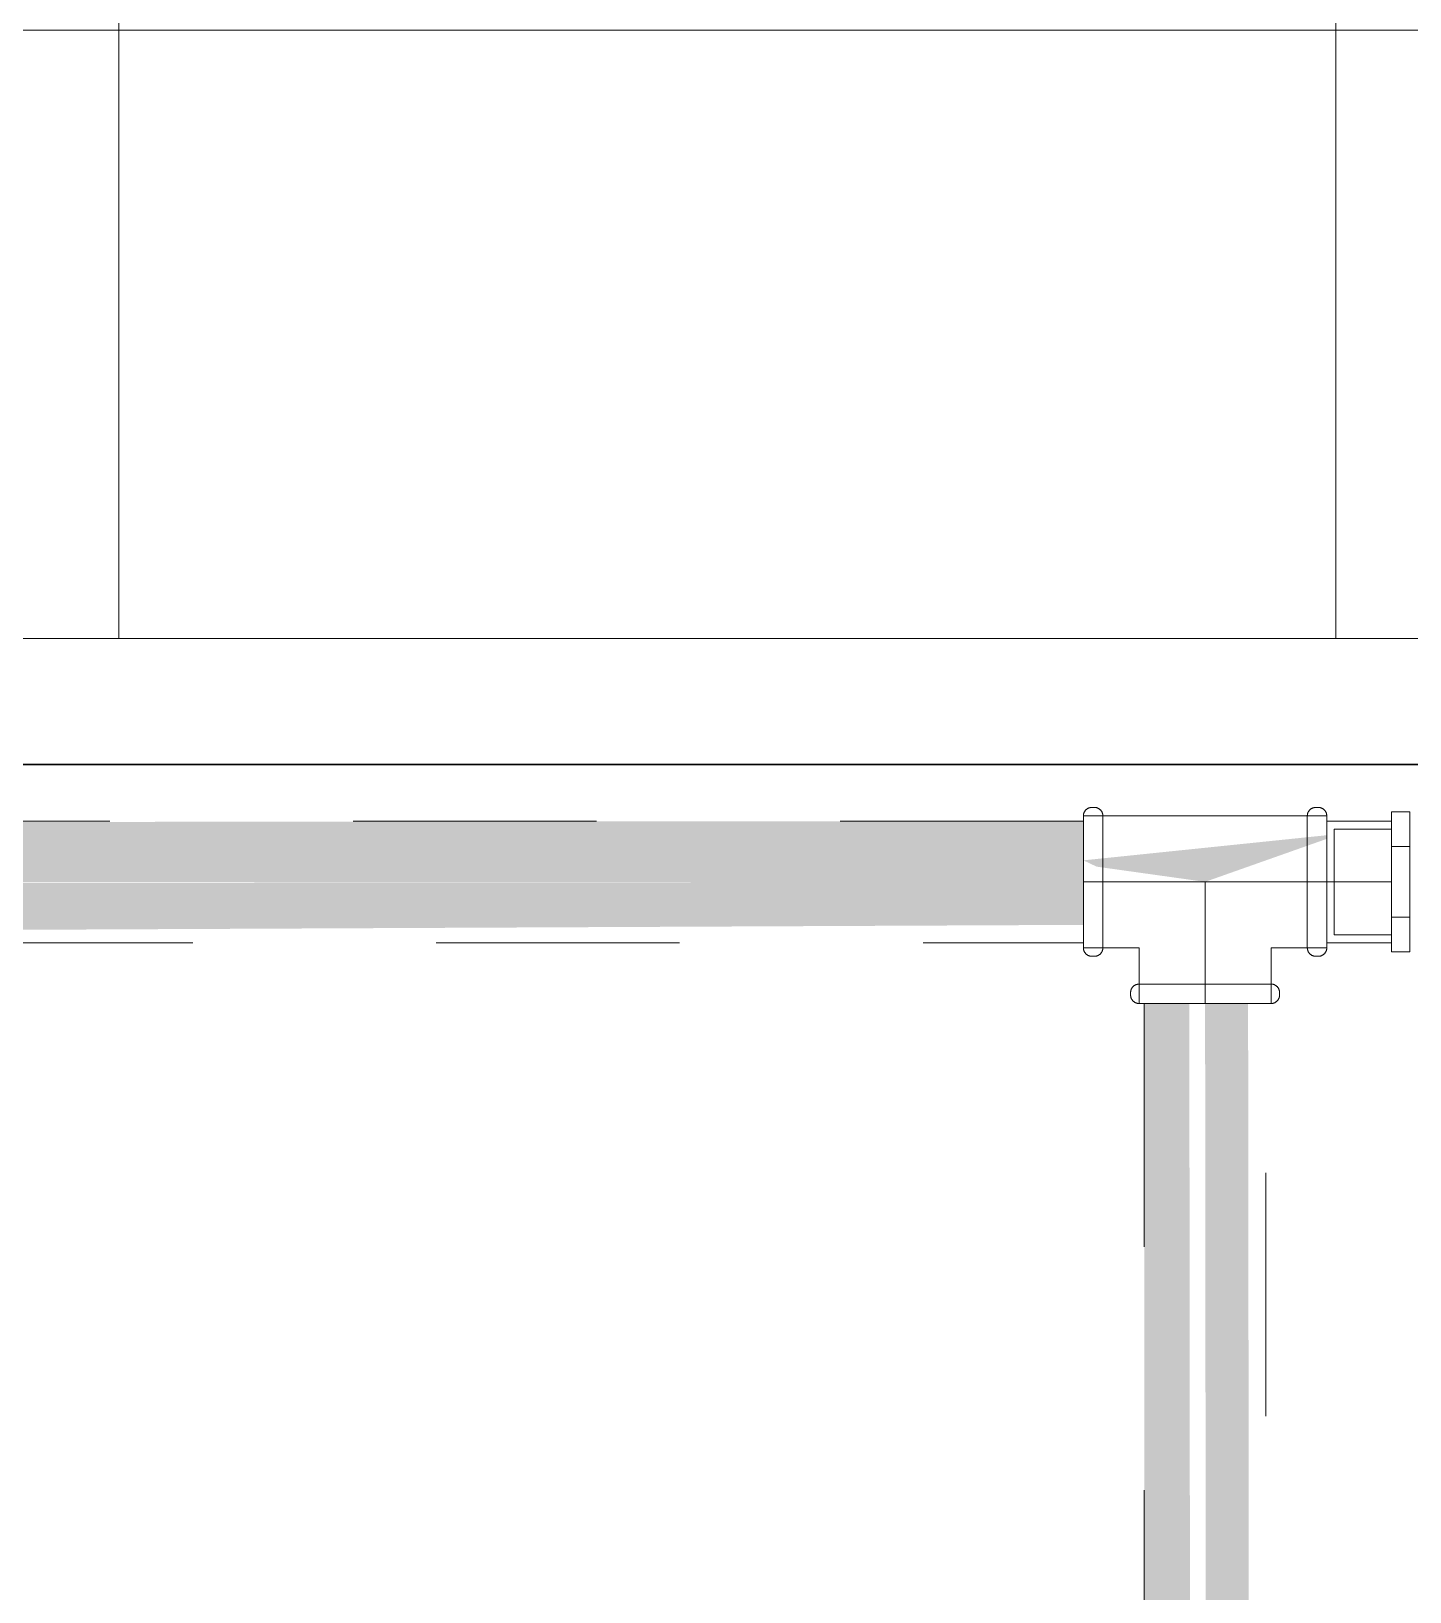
# Model space of a CAD drawing. Header units: metres. Extents: x 149 to 429, y -3 to 162.
# Drawn here: x 332.762 to 333.329, y 103.572 to 104.214 of the extents above; entities that cross this region are included whole.
import ezdxf

# ---------------------------------------------------------------- set-up
doc = ezdxf.new("R2010")
doc.units = ezdxf.units.M
doc.linetypes.add('Aligning Line', pattern=[0.012, 0.006, -0.006])
doc.layers.add('1053_ARQ_BASE_MATADOURO_2_dwg', color=7, linetype='Continuous', lineweight=5, true_color=0x767676)
for name, color, linetype, lineweight in [('A-PISO', 7, 'Continuous', 5), ('P-PIPE', 7, 'Continuous', 5), ('P-PIPE-CNTR', 7, 'Continuous', 5)]:
    doc.layers.add(name, color=color, linetype=linetype, lineweight=lineweight)

# ---------------------------------------------------------------- blocks, each defined once
blk = doc.blocks.new('1053_ARQ_BASE_MATADOURO_2_dwg-3637054-TÉRREO 1_20 - Dependente 2')
at = {"layer": 'A-PISO', "color": 253, "lineweight": 30, "true_color": 0xaaaaaa, "flags": 128}
blk.add_lwpolyline([(126.14312, 84.32642), (127.14312, 84.32642), (127.14312, 70.72642), (126.14312, 70.72642)], close=True, dxfattribs=at)
at = {"layer": 'A-PISO', "color": 253, "true_color": 0xaaaaaa, "flags": 128}
blk.add_lwpolyline([(126.39312, 70.77815), (126.39312, 71.02815), (126.14312, 71.02815), (126.14312, 70.77815), (126.39312, 70.77815), (126.89312, 70.77815), (127.14312, 70.77815), (127.14312, 71.02815), (126.89312, 71.02815), (126.39312, 71.02815), (126.39312, 74.02815), (126.14312, 74.02815), (126.14312, 74.27815), (126.39312, 74.27815), (126.39312, 74.02815), (126.89312, 74.02815), (126.89312, 71.02815), (126.89312, 70.77815)], dxfattribs=at)

msp = doc.modelspace()

# ---------------------------------------------------------------- hatches: boundary and pattern name
at = {"layer": 'P-PIPE', "true_color": 0xc0c0c0}
for points in [[(333.19445, 103.86418), (333.19445, 103.88918), (324.72855, 103.88186), (324.72855, 103.86418), (332.89541, 103.86418)], [(331.61809, 103.83918), (333.19445, 103.84651), (333.19445, 103.86418), (324.72855, 103.85771), (324.72855, 103.83918), (329.06345, 103.83918)], [(333.21945, 97.44458), (333.24445, 97.44458), (333.23797, 103.81418), (333.21945, 103.81418), (333.21945, 100.23788)], [(333.26945, 97.44458), (333.26212, 103.81418), (333.24445, 103.81418), (333.25092, 97.44458), (333.26859, 97.44458)]]:
    msp.add_hatch(color=9, dxfattribs=at).paths.add_polyline_path(points)
at = {"layer": 'P-PIPE', "true_color": 0x7f7f7f}
msp.add_hatch(color=8, dxfattribs=at).paths.add_polyline_path([(333.24445, 103.86418), (333.29445, 103.88186), (333.29445, 103.88335), (333.19445, 103.87302), (333.19989, 103.87043), (333.24256, 103.86445)])

# ---------------------------------------------------------------- linework, layer by layer
at = {"layer": 'P-PIPE'}
for p, q in [((333.19895, 103.89478), (333.19795, 103.89478)), ((333.29095, 103.89478), (333.28995, 103.89478)), ((333.32104, 103.893), (333.32104, 103.87867)), ((333.32104, 103.87867), (333.32104, 103.893)), ((333.32854, 103.893), (333.32104, 103.893)), ((333.32854, 103.893), (333.32854, 103.87867)), ((333.32854, 103.87867), (333.32854, 103.893)), ((333.29445, 103.89128), (333.19445, 103.89128)), ((333.19445, 103.89128), (333.19445, 103.83708)), ((333.19445, 103.89128), (333.19445, 103.89036)), ((333.19445, 103.89128), (333.19445, 103.88611)), ((333.20245, 103.89128), (333.20245, 103.88611)), ((333.20245, 103.89128), (333.20245, 103.88611)), ((333.28645, 103.88611), (333.28645, 103.89128)), ((333.28645, 103.88611), (333.28645, 103.89128)), ((333.29445, 103.88335), (333.29445, 103.89128)), ((333.29445, 103.83708), (333.29445, 103.89128)), ((333.29445, 103.88611), (333.29445, 103.89128)), ((333.29445, 103.88611), (333.29445, 103.89128)), ((333.32104, 103.88918), (333.29445, 103.88918)), ((333.29445, 103.88918), (333.29445, 103.88186)), ((333.32104, 103.88588), (333.29754, 103.88588)), ((333.29754, 103.88588), (333.29754, 103.84248)), ((333.29754, 103.88588), (333.29754, 103.84248)), ((333.32104, 103.83918), (333.32104, 103.88918)), ((333.32104, 103.84248), (333.32104, 103.88588)), ((333.32104, 103.84248), (333.32104, 103.88588)), ((333.29754, 103.88318), (333.29754, 103.84518)), ((333.29754, 103.88318), (333.29754, 103.84518)), ((333.32104, 103.88318), (333.32104, 103.84518)), ((333.32104, 103.88318), (333.32104, 103.84518)), ((333.32104, 103.87867), (333.32104, 103.8497)), ((333.32104, 103.8497), (333.32104, 103.87867)), ((333.32104, 103.87867), (333.32854, 103.87867)), ((333.32104, 103.87867), (333.32854, 103.87867)), ((333.32854, 103.87867), (333.32854, 103.8497)), ((333.19445, 103.87123), (333.19445, 103.85581)), ((333.20245, 103.87123), (333.20245, 103.83708)), ((333.20245, 103.87123), (333.20245, 103.83708)), ((333.28645, 103.83708), (333.28645, 103.87174)), ((333.28645, 103.83708), (333.28645, 103.87174)), ((333.29445, 103.83708), (333.29445, 103.87123)), ((333.29445, 103.83708), (333.29445, 103.87123)), ((333.29445, 103.83708), (333.29445, 103.8712)), ((333.29445, 103.87065), (333.29445, 103.83918)), ((333.32104, 103.8497), (333.32104, 103.83536)), ((333.32104, 103.83536), (333.32104, 103.8497)), ((333.32104, 103.8497), (333.32854, 103.8497)), ((333.32104, 103.8497), (333.32854, 103.8497)), ((333.32854, 103.8497), (333.32854, 103.83536)), ((333.32854, 103.83536), (333.32854, 103.8497)), ((333.19445, 103.84226), (333.19445, 103.83708)), ((333.29754, 103.84248), (333.32104, 103.84248)), ((333.19445, 103.83801), (333.19445, 103.83708)), ((333.19445, 103.83708), (333.21735, 103.83708)), ((333.21735, 103.83708), (333.21735, 103.81418)), ((333.27155, 103.83708), (333.29445, 103.83708)), ((333.27155, 103.81418), (333.27155, 103.83708)), ((333.29445, 103.83918), (333.32104, 103.83918)), ((333.32104, 103.83536), (333.32854, 103.83536)), ((333.19795, 103.83358), (333.19895, 103.83358)), ((333.28995, 103.83358), (333.29095, 103.83358)), ((333.21735, 103.82218), (333.27155, 103.82218)), ((333.21735, 103.82218), (333.27155, 103.82218)), ((333.21385, 103.81868), (333.21385, 103.81768)), ((333.27505, 103.81768), (333.27505, 103.81868)), ((333.21735, 103.81418), (333.21827, 103.81418)), ((333.21735, 103.81418), (333.27155, 103.81418)), ((333.22252, 103.81418), (333.21735, 103.81418)), ((333.25282, 103.81418), (333.23607, 103.81418)), ((333.27155, 103.81418), (333.26637, 103.81418)), ((333.27062, 103.81418), (333.27155, 103.81418))]:
    msp.add_line(p, q, dxfattribs=at)
at = {"layer": 'P-PIPE', "linetype": 'Aligning Line', "lineweight": 15}
for p, q in [((333.19445, 103.88918), (324.72855, 103.88918)), ((333.19445, 103.88186), (333.19445, 103.88918)), ((333.32854, 103.87668), (333.32854, 103.85168)), ((333.32854, 103.87668), (333.32854, 103.87626)), ((333.19445, 103.83918), (333.19445, 103.87065)), ((333.32854, 103.85211), (333.32854, 103.85168)), ((324.72855, 103.83918), (333.19445, 103.83918)), ((333.21945, 103.81418), (333.21945, 97.44458)), ((333.26945, 103.81418), (333.21945, 103.81418)), ((333.26945, 97.44458), (333.26945, 103.81418))]:
    msp.add_line(p, q, dxfattribs=at)
at = {"layer": 'P-PIPE', "flags": 128}
for points in [[(333.19445, 103.89128), (333.19445, 103.89142), (333.19446, 103.89156), (333.19447, 103.8917), (333.19449, 103.89184), (333.19452, 103.89198), (333.19455, 103.89212), (333.19458, 103.89225), (333.19462, 103.89239), (333.19467, 103.89252), (333.19472, 103.89265), (333.19478, 103.89278), (333.19484, 103.8929), (333.19491, 103.89302), (333.19498, 103.89314), (333.19506, 103.89326), (333.19514, 103.89337), (333.19522, 103.89349), (333.19531, 103.89359), (333.19541, 103.8937), (333.19551, 103.8938), (333.19561, 103.89389), (333.19572, 103.89398), (333.19582, 103.89407), (333.19594, 103.89415), (333.19605, 103.89423), (333.19617, 103.8943), (333.1963, 103.89437), (333.19642, 103.89443), (333.19655, 103.89449), (333.19668, 103.89455), (333.19681, 103.89459), (333.19694, 103.89464), (333.19708, 103.89467), (333.19721, 103.89471), (333.19735, 103.89473), (333.19749, 103.89475), (333.19763, 103.89477), (333.19777, 103.89478), (333.19791, 103.89478), (333.19795, 103.89478)], [(333.19895, 103.89478), (333.19909, 103.89478), (333.19922, 103.89477), (333.19936, 103.89476), (333.1995, 103.89474), (333.19964, 103.89471), (333.19978, 103.89468), (333.19991, 103.89465), (333.20005, 103.89461), (333.20018, 103.89456), (333.20031, 103.89451), (333.20044, 103.89445), (333.20056, 103.89439), (333.20068, 103.89432), (333.2008, 103.89425), (333.20092, 103.89417), (333.20104, 103.89409), (333.20115, 103.89401), (333.20125, 103.89392), (333.20136, 103.89382), (333.20146, 103.89372), (333.20155, 103.89362), (333.20164, 103.89351), (333.20173, 103.8934), (333.20181, 103.89329), (333.20189, 103.89318), (333.20196, 103.89306), (333.20203, 103.89293), (333.2021, 103.89281), (333.20215, 103.89268), (333.20221, 103.89255), (333.20226, 103.89242), (333.2023, 103.89229), (333.20234, 103.89215), (333.20237, 103.89202), (333.20239, 103.89188), (333.20242, 103.89174), (333.20243, 103.8916), (333.20244, 103.89146), (333.20245, 103.89132), (333.20245, 103.89128)], [(333.28645, 103.89128), (333.28645, 103.89142), (333.28646, 103.89156), (333.28647, 103.8917), (333.28649, 103.89184), (333.28652, 103.89198), (333.28655, 103.89212), (333.28658, 103.89225), (333.28662, 103.89239), (333.28667, 103.89252), (333.28672, 103.89265), (333.28678, 103.89278), (333.28684, 103.8929), (333.28691, 103.89302), (333.28698, 103.89314), (333.28706, 103.89326), (333.28714, 103.89337), (333.28722, 103.89349), (333.28731, 103.89359), (333.28741, 103.8937), (333.28751, 103.8938), (333.28761, 103.89389), (333.28772, 103.89398), (333.28782, 103.89407), (333.28794, 103.89415), (333.28805, 103.89423), (333.28817, 103.8943), (333.2883, 103.89437), (333.28842, 103.89443), (333.28855, 103.89449), (333.28868, 103.89455), (333.28881, 103.89459), (333.28894, 103.89464), (333.28908, 103.89467), (333.28921, 103.89471), (333.28935, 103.89473), (333.28949, 103.89475), (333.28963, 103.89477), (333.28977, 103.89478), (333.28991, 103.89478), (333.28995, 103.89478)], [(333.29095, 103.89478), (333.29109, 103.89478), (333.29122, 103.89477), (333.29136, 103.89476), (333.2915, 103.89474), (333.29164, 103.89471), (333.29178, 103.89468), (333.29191, 103.89465), (333.29205, 103.89461), (333.29218, 103.89456), (333.29231, 103.89451), (333.29244, 103.89445), (333.29256, 103.89439), (333.29268, 103.89432), (333.2928, 103.89425), (333.29292, 103.89417), (333.29304, 103.89409), (333.29315, 103.89401), (333.29325, 103.89392), (333.29336, 103.89382), (333.29346, 103.89372), (333.29355, 103.89362), (333.29364, 103.89351), (333.29373, 103.8934), (333.29381, 103.89329), (333.29389, 103.89318), (333.29396, 103.89306), (333.29403, 103.89293), (333.2941, 103.89281), (333.29415, 103.89268), (333.29421, 103.89255), (333.29426, 103.89242), (333.2943, 103.89229), (333.29434, 103.89215), (333.29437, 103.89202), (333.29439, 103.89188), (333.29442, 103.89174), (333.29443, 103.8916), (333.29444, 103.89146), (333.29445, 103.89132), (333.29445, 103.89128)], [(333.19445, 103.88795), (333.19445, 103.88845), (333.19445, 103.88891), (333.19445, 103.88934), (333.19445, 103.88972), (333.19445, 103.89006), (333.19445, 103.89036), (333.19445, 103.89062), (333.19445, 103.89084), (333.19445, 103.89101), (333.19445, 103.89114), (333.19445, 103.89123), (333.19445, 103.89128)], [(333.19445, 103.89126), (333.19445, 103.8912), (333.19445, 103.89109), (333.19445, 103.89094), (333.19445, 103.89074), (333.19445, 103.89051), (333.19445, 103.89023), (333.19445, 103.88991), (333.19445, 103.88955), (333.19445, 103.88915), (333.19445, 103.8887), (333.19445, 103.88822), (333.19445, 103.8877), (333.19445, 103.88714), (333.19445, 103.88655), (333.19445, 103.88592), (333.19445, 103.88526), (333.19445, 103.88456), (333.19445, 103.88383), (333.19445, 103.88307), (333.19445, 103.88227), (333.19445, 103.88145), (333.19445, 103.8806), (333.19445, 103.87973), (333.19445, 103.87883), (333.19445, 103.8779), (333.19445, 103.87696), (333.19445, 103.87599), (333.19445, 103.87501), (333.19445, 103.874), (333.19445, 103.87299), (333.19445, 103.87195), (333.19445, 103.87091), (333.19445, 103.86985), (333.19445, 103.86879), (333.19445, 103.86772), (333.19445, 103.86664), (333.19445, 103.86556), (333.19445, 103.86448), (333.19445, 103.86339), (333.19445, 103.86231), (333.19445, 103.86123), (333.19445, 103.86016), (333.19445, 103.85909), (333.19445, 103.85803), (333.19445, 103.85698), (333.19445, 103.85594), (333.19445, 103.85491), (333.19445, 103.8539), (333.19445, 103.85291), (333.19445, 103.85193), (333.19445, 103.85097), (333.19445, 103.85004), (333.19445, 103.84912), (333.19445, 103.84824), (333.19445, 103.84737), (333.19445, 103.84654), (333.19445, 103.84573), (333.19445, 103.84495), (333.19445, 103.8442), (333.19445, 103.84348), (333.19445, 103.8428), (333.19445, 103.84215), (333.19445, 103.84154), (333.19445, 103.84096), (333.19445, 103.84042), (333.19445, 103.83992), (333.19445, 103.83946), (333.19445, 103.83903), (333.19445, 103.83865), (333.19445, 103.83831), (333.19445, 103.83801), (333.19445, 103.83775), (333.19445, 103.83753), (333.19445, 103.83736), (333.19445, 103.83722), (333.19445, 103.83714), (333.19445, 103.83709)], [(333.20245, 103.83711), (333.20245, 103.83717), (333.20245, 103.83728), (333.20245, 103.83743), (333.20245, 103.83762), (333.20245, 103.83786), (333.20245, 103.83814), (333.20245, 103.83846), (333.20245, 103.83882), (333.20245, 103.83922), (333.20245, 103.83967), (333.20245, 103.84015), (333.20245, 103.84067), (333.20245, 103.84122), (333.20245, 103.84182), (333.20245, 103.84245), (333.20245, 103.84311), (333.20245, 103.84381), (333.20245, 103.84454), (333.20245, 103.8453), (333.20245, 103.8461), (333.20245, 103.84692), (333.20245, 103.84777), (333.20245, 103.84864), (333.20245, 103.84954), (333.20245, 103.85047), (333.20245, 103.85141), (333.20245, 103.85238), (333.20245, 103.85336), (333.20245, 103.85436), (333.20245, 103.85538), (333.20245, 103.85641), (333.20245, 103.85746), (333.20245, 103.85851), (333.20245, 103.85958), (333.20245, 103.86065), (333.20245, 103.86173), (333.20245, 103.86281), (333.20245, 103.86389), (333.20245, 103.86498), (333.20245, 103.86606), (333.20245, 103.86714), (333.20245, 103.86821), (333.20245, 103.86928), (333.20245, 103.87034), (333.20245, 103.87139), (333.20245, 103.87243), (333.20245, 103.87346), (333.20245, 103.87447), (333.20245, 103.87546), (333.20245, 103.87644), (333.20245, 103.8774), (333.20245, 103.87833), (333.20245, 103.87924), (333.20245, 103.88013), (333.20245, 103.881), (333.20245, 103.88183), (333.20245, 103.88264), (333.20245, 103.88342), (333.20245, 103.88417), (333.20245, 103.88488), (333.20245, 103.88557), (333.20245, 103.88622), (333.20245, 103.88683), (333.20245, 103.88741), (333.20245, 103.88795), (333.20245, 103.88845), (333.20245, 103.88891), (333.20245, 103.88934), (333.20245, 103.88972), (333.20245, 103.89006), (333.20245, 103.89036), (333.20245, 103.89062), (333.20245, 103.89084), (333.20245, 103.89101), (333.20245, 103.89114), (333.20245, 103.89123), (333.20245, 103.89128)], [(333.20245, 103.89126), (333.20245, 103.8912), (333.20245, 103.89109), (333.20245, 103.89094), (333.20245, 103.89074), (333.20245, 103.89051), (333.20245, 103.89023), (333.20245, 103.88991), (333.20245, 103.88955), (333.20245, 103.88915), (333.20245, 103.8887), (333.20245, 103.88822), (333.20245, 103.8877), (333.20245, 103.88714), (333.20245, 103.88655), (333.20245, 103.88592), (333.20245, 103.88526), (333.20245, 103.88456), (333.20245, 103.88383), (333.20245, 103.88307)], [(333.28645, 103.88342), (333.28645, 103.88417), (333.28645, 103.88488), (333.28645, 103.88557), (333.28645, 103.88622), (333.28645, 103.88683), (333.28645, 103.88741), (333.28645, 103.88795), (333.28645, 103.88845), (333.28645, 103.88891), (333.28645, 103.88934), (333.28645, 103.88972), (333.28645, 103.89006), (333.28645, 103.89036), (333.28645, 103.89062), (333.28645, 103.89084), (333.28645, 103.89101), (333.28645, 103.89114), (333.28645, 103.89123), (333.28645, 103.89128)], [(333.28645, 103.89126), (333.28645, 103.8912), (333.28645, 103.89109), (333.28645, 103.89094), (333.28645, 103.89074), (333.28645, 103.89051), (333.28645, 103.89023), (333.28645, 103.88991), (333.28645, 103.88955), (333.28645, 103.88915), (333.28645, 103.8887), (333.28645, 103.88822), (333.28645, 103.8877), (333.28645, 103.88714), (333.28645, 103.88655), (333.28645, 103.88592), (333.28645, 103.88526), (333.28645, 103.88456), (333.28645, 103.88383), (333.28645, 103.88307), (333.28645, 103.88227), (333.28645, 103.88145), (333.28645, 103.8806), (333.28645, 103.87973), (333.28645, 103.87883), (333.28645, 103.8779), (333.28645, 103.87696), (333.28645, 103.87599), (333.28645, 103.87501), (333.28645, 103.874), (333.28645, 103.87299), (333.28645, 103.87195), (333.28645, 103.87091), (333.28645, 103.86985), (333.28645, 103.86879), (333.28645, 103.86772), (333.28645, 103.86664), (333.28645, 103.86556), (333.28645, 103.86448), (333.28645, 103.86339), (333.28645, 103.86231), (333.28645, 103.86123), (333.28645, 103.86016), (333.28645, 103.85909), (333.28645, 103.85803), (333.28645, 103.85698), (333.28645, 103.85594), (333.28645, 103.85491), (333.28645, 103.8539), (333.28645, 103.85291), (333.28645, 103.85193), (333.28645, 103.85097), (333.28645, 103.85004), (333.28645, 103.84912), (333.28645, 103.84824), (333.28645, 103.84737), (333.28645, 103.84654), (333.28645, 103.84573), (333.28645, 103.84495), (333.28645, 103.8442), (333.28645, 103.84348), (333.28645, 103.8428), (333.28645, 103.84215), (333.28645, 103.84154), (333.28645, 103.84096), (333.28645, 103.84042), (333.28645, 103.83992), (333.28645, 103.83946), (333.28645, 103.83903), (333.28645, 103.83865), (333.28645, 103.83831), (333.28645, 103.83801), (333.28645, 103.83775), (333.28645, 103.83753), (333.28645, 103.83736), (333.28645, 103.83722), (333.28645, 103.83714), (333.28645, 103.83709)], [(333.29445, 103.83711), (333.29445, 103.83717), (333.29445, 103.83728), (333.29445, 103.83743), (333.29445, 103.83762), (333.29445, 103.83786), (333.29445, 103.83814), (333.29445, 103.83846), (333.29445, 103.83882), (333.29445, 103.83922), (333.29445, 103.83967), (333.29445, 103.84015), (333.29445, 103.84067), (333.29445, 103.84122), (333.29445, 103.84182), (333.29445, 103.84245), (333.29445, 103.84311), (333.29445, 103.84381), (333.29445, 103.84454), (333.29445, 103.8453), (333.29445, 103.8461), (333.29445, 103.84692), (333.29445, 103.84777), (333.29445, 103.84864), (333.29445, 103.84954), (333.29445, 103.85047), (333.29445, 103.85141), (333.29445, 103.85238), (333.29445, 103.85336), (333.29445, 103.85436), (333.29445, 103.85538), (333.29445, 103.85641), (333.29445, 103.85746), (333.29445, 103.85851), (333.29445, 103.85958), (333.29445, 103.86065), (333.29445, 103.86173), (333.29445, 103.86281), (333.29445, 103.86389), (333.29445, 103.86498), (333.29445, 103.86606), (333.29445, 103.86714), (333.29445, 103.86821), (333.29445, 103.86928), (333.29445, 103.87034), (333.29445, 103.87139), (333.29445, 103.87243), (333.29445, 103.87346), (333.29445, 103.87447), (333.29445, 103.87546), (333.29445, 103.87644), (333.29445, 103.8774), (333.29445, 103.87833), (333.29445, 103.87924), (333.29445, 103.88013), (333.29445, 103.881), (333.29445, 103.88183), (333.29445, 103.88264), (333.29445, 103.88342), (333.29445, 103.88417), (333.29445, 103.88488), (333.29445, 103.88557), (333.29445, 103.88622), (333.29445, 103.88683), (333.29445, 103.88741), (333.29445, 103.88795), (333.29445, 103.88845), (333.29445, 103.88891), (333.29445, 103.88934), (333.29445, 103.88972), (333.29445, 103.89006), (333.29445, 103.89036), (333.29445, 103.89062), (333.29445, 103.89084), (333.29445, 103.89101), (333.29445, 103.89114), (333.29445, 103.89123), (333.29445, 103.89128)], [(333.29445, 103.89126), (333.29445, 103.8912), (333.29445, 103.89109), (333.29445, 103.89094), (333.29445, 103.89074), (333.29445, 103.89051), (333.29445, 103.89023), (333.29445, 103.88991), (333.29445, 103.88955), (333.29445, 103.88915), (333.29445, 103.8887), (333.29445, 103.88822), (333.29445, 103.8877), (333.29445, 103.88714), (333.29445, 103.88655), (333.29445, 103.88592), (333.29445, 103.88526), (333.29445, 103.88456), (333.29445, 103.88383), (333.29445, 103.88307)], [(333.20245, 103.86772), (333.20245, 103.86664), (333.20245, 103.86556), (333.20245, 103.86448), (333.20245, 103.86339), (333.20245, 103.86231), (333.20245, 103.86123), (333.20245, 103.86016), (333.20245, 103.85909), (333.20245, 103.85803), (333.20245, 103.85698), (333.20245, 103.85594), (333.20245, 103.85491), (333.20245, 103.8539), (333.20245, 103.85291), (333.20245, 103.85193), (333.20245, 103.85097), (333.20245, 103.85004), (333.20245, 103.84912), (333.20245, 103.84824), (333.20245, 103.84737), (333.20245, 103.84654), (333.20245, 103.84573), (333.20245, 103.84495), (333.20245, 103.8442), (333.20245, 103.84348), (333.20245, 103.8428), (333.20245, 103.84215), (333.20245, 103.84154), (333.20245, 103.84096), (333.20245, 103.84042), (333.20245, 103.83992), (333.20245, 103.83946), (333.20245, 103.83903), (333.20245, 103.83865), (333.20245, 103.83831), (333.20245, 103.83801), (333.20245, 103.83775), (333.20245, 103.83753), (333.20245, 103.83736), (333.20245, 103.83722), (333.20245, 103.83714), (333.20245, 103.83709)], [(333.28645, 103.83711), (333.28645, 103.83717), (333.28645, 103.83728), (333.28645, 103.83743), (333.28645, 103.83762), (333.28645, 103.83786), (333.28645, 103.83814), (333.28645, 103.83846), (333.28645, 103.83882), (333.28645, 103.83922), (333.28645, 103.83967), (333.28645, 103.84015), (333.28645, 103.84067), (333.28645, 103.84122), (333.28645, 103.84182), (333.28645, 103.84245), (333.28645, 103.84311), (333.28645, 103.84381), (333.28645, 103.84454), (333.28645, 103.8453), (333.28645, 103.8461), (333.28645, 103.84692), (333.28645, 103.84777), (333.28645, 103.84864), (333.28645, 103.84954), (333.28645, 103.85047), (333.28645, 103.85141), (333.28645, 103.85238), (333.28645, 103.85336), (333.28645, 103.85436), (333.28645, 103.85538), (333.28645, 103.85641), (333.28645, 103.85746), (333.28645, 103.85851), (333.28645, 103.85958), (333.28645, 103.86065), (333.28645, 103.86173), (333.28645, 103.86281), (333.28645, 103.86389), (333.28645, 103.86498), (333.28645, 103.86606), (333.28645, 103.86714)], [(333.29445, 103.86879), (333.29445, 103.86772), (333.29445, 103.86664), (333.29445, 103.86556), (333.29445, 103.86448), (333.29445, 103.86339), (333.29445, 103.86231), (333.29445, 103.86123), (333.29445, 103.86016), (333.29445, 103.85909), (333.29445, 103.85803), (333.29445, 103.85698), (333.29445, 103.85594), (333.29445, 103.85491), (333.29445, 103.8539), (333.29445, 103.85291), (333.29445, 103.85193), (333.29445, 103.85097), (333.29445, 103.85004), (333.29445, 103.84912), (333.29445, 103.84824), (333.29445, 103.84737), (333.29445, 103.84654), (333.29445, 103.84573), (333.29445, 103.84495), (333.29445, 103.8442), (333.29445, 103.84348), (333.29445, 103.8428), (333.29445, 103.84215), (333.29445, 103.84154), (333.29445, 103.84096), (333.29445, 103.84042), (333.29445, 103.83992), (333.29445, 103.83946), (333.29445, 103.83903), (333.29445, 103.83865), (333.29445, 103.83831), (333.29445, 103.83801), (333.29445, 103.83775), (333.29445, 103.83753), (333.29445, 103.83736), (333.29445, 103.83722), (333.29445, 103.83714), (333.29445, 103.83709)], [(333.19445, 103.83711), (333.19445, 103.83717), (333.19445, 103.83728), (333.19445, 103.83743), (333.19445, 103.83762), (333.19445, 103.83786), (333.19445, 103.83814), (333.19445, 103.83846), (333.19445, 103.83882), (333.19445, 103.83922), (333.19445, 103.83967), (333.19445, 103.84015)], [(333.19795, 103.83358), (333.19781, 103.83359), (333.19767, 103.8336), (333.19753, 103.83361), (333.19739, 103.83363), (333.19725, 103.83365), (333.19711, 103.83368), (333.19698, 103.83372), (333.19684, 103.83376), (333.19671, 103.83381), (333.19658, 103.83386), (333.19645, 103.83392), (333.19633, 103.83398), (333.19621, 103.83405), (333.19609, 103.83412), (333.19597, 103.8342), (333.19586, 103.83428), (333.19574, 103.83436), (333.19564, 103.83445), (333.19553, 103.83455), (333.19543, 103.83465), (333.19534, 103.83475), (333.19525, 103.83485), (333.19516, 103.83496), (333.19508, 103.83508), (333.195, 103.83519), (333.19493, 103.83531), (333.19486, 103.83543), (333.19479, 103.83556), (333.19474, 103.83569), (333.19468, 103.83582), (333.19464, 103.83595), (333.19459, 103.83608), (333.19455, 103.83622), (333.19452, 103.83635), (333.1945, 103.83649), (333.19448, 103.83663), (333.19446, 103.83677), (333.19445, 103.83691), (333.19445, 103.83705), (333.19445, 103.83708)], [(333.20245, 103.83708), (333.20244, 103.83694), (333.20243, 103.8368), (333.20242, 103.83667), (333.2024, 103.83653), (333.20238, 103.83639), (333.20234, 103.83625), (333.20231, 103.83612), (333.20227, 103.83598), (333.20222, 103.83585), (333.20217, 103.83572), (333.20211, 103.83559), (333.20205, 103.83547), (333.20198, 103.83535), (333.20191, 103.83523), (333.20183, 103.83511), (333.20175, 103.83499), (333.20167, 103.83488), (333.20158, 103.83478), (333.20148, 103.83467), (333.20138, 103.83457), (333.20128, 103.83448), (333.20118, 103.83439), (333.20107, 103.8343), (333.20095, 103.83422), (333.20084, 103.83414), (333.20072, 103.83407), (333.20059, 103.834), (333.20047, 103.83393), (333.20034, 103.83388), (333.20021, 103.83382), (333.20008, 103.83377), (333.19995, 103.83373), (333.19981, 103.83369), (333.19968, 103.83366), (333.19954, 103.83364), (333.1994, 103.83361), (333.19926, 103.8336), (333.19912, 103.83359), (333.19898, 103.83358), (333.19895, 103.83358)], [(333.28995, 103.83358), (333.28981, 103.83359), (333.28967, 103.8336), (333.28953, 103.83361), (333.28939, 103.83363), (333.28925, 103.83365), (333.28911, 103.83368), (333.28898, 103.83372), (333.28884, 103.83376), (333.28871, 103.83381), (333.28858, 103.83386), (333.28845, 103.83392), (333.28833, 103.83398), (333.28821, 103.83405), (333.28809, 103.83412), (333.28797, 103.8342), (333.28786, 103.83428), (333.28774, 103.83436), (333.28764, 103.83445), (333.28753, 103.83455), (333.28743, 103.83465), (333.28734, 103.83475), (333.28725, 103.83485), (333.28716, 103.83496), (333.28708, 103.83508), (333.287, 103.83519), (333.28693, 103.83531), (333.28686, 103.83543), (333.28679, 103.83556), (333.28674, 103.83569), (333.28668, 103.83582), (333.28664, 103.83595), (333.28659, 103.83608), (333.28655, 103.83622), (333.28652, 103.83635), (333.2865, 103.83649), (333.28648, 103.83663), (333.28646, 103.83677), (333.28645, 103.83691), (333.28645, 103.83705), (333.28645, 103.83708)], [(333.29445, 103.83708), (333.29444, 103.83694), (333.29443, 103.8368), (333.29442, 103.83667), (333.2944, 103.83653), (333.29438, 103.83639), (333.29434, 103.83625), (333.29431, 103.83612), (333.29427, 103.83598), (333.29422, 103.83585), (333.29417, 103.83572), (333.29411, 103.83559), (333.29405, 103.83547), (333.29398, 103.83535), (333.29391, 103.83523), (333.29383, 103.83511), (333.29375, 103.83499), (333.29367, 103.83488), (333.29358, 103.83478), (333.29348, 103.83467), (333.29338, 103.83457), (333.29328, 103.83448), (333.29318, 103.83439), (333.29307, 103.8343), (333.29295, 103.83422), (333.29284, 103.83414), (333.29272, 103.83407), (333.29259, 103.834), (333.29247, 103.83393), (333.29234, 103.83388), (333.29221, 103.83382), (333.29208, 103.83377), (333.29195, 103.83373), (333.29181, 103.83369), (333.29168, 103.83366), (333.29154, 103.83364), (333.2914, 103.83361), (333.29126, 103.8336), (333.29112, 103.83359), (333.29098, 103.83358), (333.29095, 103.83358)], [(333.21385, 103.81868), (333.21385, 103.81882), (333.21386, 103.81896), (333.21387, 103.8191), (333.21389, 103.81924), (333.21392, 103.81938), (333.21395, 103.81952), (333.21398, 103.81965), (333.21402, 103.81979), (333.21407, 103.81992), (333.21412, 103.82005), (333.21418, 103.82018), (333.21424, 103.8203), (333.21431, 103.82042), (333.21438, 103.82054), (333.21446, 103.82066), (333.21454, 103.82077), (333.21462, 103.82089), (333.21471, 103.82099), (333.21481, 103.8211), (333.21491, 103.8212), (333.21501, 103.82129), (333.21512, 103.82138), (333.21522, 103.82147), (333.21534, 103.82155), (333.21545, 103.82163), (333.21557, 103.8217), (333.2157, 103.82177), (333.21582, 103.82183), (333.21595, 103.82189), (333.21608, 103.82195), (333.21621, 103.82199), (333.21634, 103.82204), (333.21648, 103.82207), (333.21661, 103.82211), (333.21675, 103.82213), (333.21689, 103.82215), (333.21703, 103.82217), (333.21717, 103.82218), (333.21731, 103.82218), (333.21735, 103.82218)], [(333.27152, 103.82218), (333.27146, 103.82218), (333.27135, 103.82218), (333.2712, 103.82218), (333.27101, 103.82218), (333.27077, 103.82218), (333.27049, 103.82218), (333.27017, 103.82218), (333.26981, 103.82218), (333.26941, 103.82218), (333.26896, 103.82218), (333.26848, 103.82218), (333.26796, 103.82218), (333.26741, 103.82218), (333.26681, 103.82218), (333.26618, 103.82218), (333.26552, 103.82218), (333.26482, 103.82218), (333.26409, 103.82218), (333.26333, 103.82218), (333.26253, 103.82218), (333.26171, 103.82218), (333.26086, 103.82218), (333.25999, 103.82218), (333.25909, 103.82218), (333.25816, 103.82218), (333.25722, 103.82218), (333.25625, 103.82218), (333.25527, 103.82218), (333.25427, 103.82218), (333.25325, 103.82218), (333.25222, 103.82218), (333.25117, 103.82218), (333.25012, 103.82218), (333.24905, 103.82218), (333.24798, 103.82218), (333.2469, 103.82218), (333.24582, 103.82218), (333.24474, 103.82218), (333.24365, 103.82218), (333.24257, 103.82218), (333.24149, 103.82218), (333.24042, 103.82218), (333.23935, 103.82218), (333.23829, 103.82218), (333.23724, 103.82218), (333.2362, 103.82218), (333.23517, 103.82218), (333.23416, 103.82218), (333.23317, 103.82218), (333.23219, 103.82218), (333.23123, 103.82218), (333.2303, 103.82218), (333.22939, 103.82218), (333.2285, 103.82218), (333.22763, 103.82218), (333.2268, 103.82218), (333.22599, 103.82218), (333.22521, 103.82218), (333.22446, 103.82218), (333.22375, 103.82218), (333.22306, 103.82218), (333.22241, 103.82218), (333.2218, 103.82218), (333.22122, 103.82218), (333.22068, 103.82218), (333.22018, 103.82218), (333.21972, 103.82218), (333.21929, 103.82218), (333.21891, 103.82218), (333.21857, 103.82218), (333.21827, 103.82218), (333.21801, 103.82218), (333.21779, 103.82218), (333.21762, 103.82218), (333.21748, 103.82218), (333.2174, 103.82218), (333.21735, 103.82218)], [(333.21737, 103.82218), (333.21743, 103.82218), (333.21754, 103.82218), (333.21769, 103.82218), (333.21789, 103.82218), (333.21812, 103.82218), (333.2184, 103.82218), (333.21872, 103.82218), (333.21908, 103.82218), (333.21948, 103.82218), (333.21993, 103.82218), (333.22041, 103.82218), (333.22093, 103.82218), (333.22148, 103.82218), (333.22208, 103.82218), (333.22271, 103.82218), (333.22337, 103.82218), (333.22407, 103.82218), (333.2248, 103.82218), (333.22556, 103.82218), (333.22636, 103.82218), (333.22718, 103.82218), (333.22803, 103.82218), (333.2289, 103.82218), (333.2298, 103.82218), (333.23073, 103.82218), (333.23167, 103.82218), (333.23264, 103.82218), (333.23362, 103.82218), (333.23463, 103.82218), (333.23564, 103.82218), (333.23668, 103.82218), (333.23772, 103.82218), (333.23877, 103.82218), (333.23984, 103.82218), (333.24091, 103.82218), (333.24199, 103.82218), (333.24307, 103.82218), (333.24415, 103.82218), (333.24524, 103.82218), (333.24632, 103.82218), (333.2474, 103.82218), (333.24847, 103.82218), (333.24954, 103.82218), (333.2506, 103.82218), (333.25165, 103.82218), (333.25269, 103.82218), (333.25372, 103.82218), (333.25473, 103.82218), (333.25572, 103.82218), (333.2567, 103.82218), (333.25766, 103.82218), (333.25859, 103.82218), (333.2595, 103.82218), (333.26039, 103.82218), (333.26126, 103.82218), (333.26209, 103.82218), (333.2629, 103.82218), (333.26368, 103.82218), (333.26443, 103.82218), (333.26514, 103.82218), (333.26583, 103.82218), (333.26648, 103.82218), (333.26709, 103.82218), (333.26767, 103.82218), (333.26821, 103.82218), (333.26871, 103.82218), (333.26917, 103.82218), (333.2696, 103.82218), (333.26998, 103.82218), (333.27032, 103.82218), (333.27062, 103.82218), (333.27088, 103.82218), (333.2711, 103.82218), (333.27127, 103.82218), (333.27141, 103.82218), (333.27149, 103.82218), (333.27154, 103.82218)], [(333.27155, 103.82218), (333.27169, 103.82218), (333.27182, 103.82217), (333.27196, 103.82216), (333.2721, 103.82214), (333.27224, 103.82211), (333.27238, 103.82208), (333.27251, 103.82205), (333.27265, 103.82201), (333.27278, 103.82196), (333.27291, 103.82191), (333.27304, 103.82185), (333.27316, 103.82179), (333.27328, 103.82172), (333.2734, 103.82165), (333.27352, 103.82157), (333.27364, 103.82149), (333.27375, 103.82141), (333.27385, 103.82132), (333.27396, 103.82122), (333.27406, 103.82112), (333.27415, 103.82102), (333.27424, 103.82091), (333.27433, 103.8208), (333.27441, 103.82069), (333.27449, 103.82058), (333.27456, 103.82046), (333.27463, 103.82033), (333.2747, 103.82021), (333.27475, 103.82008), (333.27481, 103.81995), (333.27486, 103.81982), (333.2749, 103.81969), (333.27494, 103.81955), (333.27497, 103.81942), (333.27499, 103.81928), (333.27502, 103.81914), (333.27503, 103.819), (333.27504, 103.81886), (333.27505, 103.81872), (333.27505, 103.81868)], [(333.21735, 103.81418), (333.21721, 103.81419), (333.21707, 103.8142), (333.21693, 103.81421), (333.21679, 103.81423), (333.21665, 103.81425), (333.21651, 103.81428), (333.21638, 103.81432), (333.21624, 103.81436), (333.21611, 103.81441), (333.21598, 103.81446), (333.21585, 103.81452), (333.21573, 103.81458), (333.21561, 103.81465), (333.21549, 103.81472), (333.21537, 103.8148), (333.21526, 103.81488), (333.21514, 103.81496), (333.21504, 103.81505), (333.21493, 103.81515), (333.21483, 103.81525), (333.21474, 103.81535), (333.21465, 103.81545), (333.21456, 103.81556), (333.21448, 103.81568), (333.2144, 103.81579), (333.21433, 103.81591), (333.21426, 103.81603), (333.21419, 103.81616), (333.21414, 103.81629), (333.21408, 103.81642), (333.21404, 103.81655), (333.21399, 103.81668), (333.21395, 103.81682), (333.21392, 103.81695), (333.2139, 103.81709), (333.21388, 103.81723), (333.21386, 103.81737), (333.21385, 103.81751), (333.21385, 103.81765), (333.21385, 103.81768)], [(333.27505, 103.81768), (333.27504, 103.81754), (333.27503, 103.8174), (333.27502, 103.81727), (333.275, 103.81713), (333.27498, 103.81699), (333.27494, 103.81685), (333.27491, 103.81672), (333.27487, 103.81658), (333.27482, 103.81645), (333.27477, 103.81632), (333.27471, 103.81619), (333.27465, 103.81607), (333.27458, 103.81595), (333.27451, 103.81583), (333.27443, 103.81571), (333.27435, 103.81559), (333.27427, 103.81548), (333.27418, 103.81538), (333.27408, 103.81527), (333.27398, 103.81517), (333.27388, 103.81508), (333.27378, 103.81499), (333.27367, 103.8149), (333.27355, 103.81482), (333.27344, 103.81474), (333.27332, 103.81467), (333.27319, 103.8146), (333.27307, 103.81453), (333.27294, 103.81448), (333.27281, 103.81442), (333.27268, 103.81437), (333.27255, 103.81433), (333.27241, 103.81429), (333.27228, 103.81426), (333.27214, 103.81424), (333.272, 103.81421), (333.27186, 103.8142), (333.27172, 103.81419), (333.27158, 103.81418), (333.27155, 103.81418)], [(333.22068, 103.81418), (333.22018, 103.81418), (333.21972, 103.81418), (333.21929, 103.81418), (333.21891, 103.81418), (333.21857, 103.81418), (333.21827, 103.81418), (333.21801, 103.81418), (333.21779, 103.81418), (333.21762, 103.81418), (333.21748, 103.81418), (333.2174, 103.81418), (333.21735, 103.81418)], [(333.21737, 103.81418), (333.21743, 103.81418), (333.21754, 103.81418), (333.21769, 103.81418), (333.21789, 103.81418), (333.21812, 103.81418), (333.2184, 103.81418), (333.21872, 103.81418), (333.21908, 103.81418), (333.21948, 103.81418), (333.21993, 103.81418), (333.22041, 103.81418), (333.22093, 103.81418), (333.22148, 103.81418), (333.22208, 103.81418), (333.22271, 103.81418), (333.22337, 103.81418), (333.22407, 103.81418), (333.2248, 103.81418), (333.22556, 103.81418), (333.22636, 103.81418), (333.22718, 103.81418), (333.22803, 103.81418), (333.2289, 103.81418), (333.2298, 103.81418), (333.23073, 103.81418), (333.23167, 103.81418), (333.23264, 103.81418), (333.23362, 103.81418), (333.23463, 103.81418), (333.23564, 103.81418), (333.23668, 103.81418), (333.23772, 103.81418), (333.23877, 103.81418), (333.23984, 103.81418), (333.24091, 103.81418), (333.24199, 103.81418), (333.24307, 103.81418), (333.24415, 103.81418), (333.24524, 103.81418), (333.24632, 103.81418), (333.2474, 103.81418), (333.24847, 103.81418), (333.24954, 103.81418), (333.2506, 103.81418), (333.25165, 103.81418), (333.25269, 103.81418), (333.25372, 103.81418), (333.25473, 103.81418), (333.25572, 103.81418), (333.2567, 103.81418), (333.25766, 103.81418), (333.25859, 103.81418), (333.2595, 103.81418), (333.26039, 103.81418), (333.26126, 103.81418), (333.26209, 103.81418), (333.2629, 103.81418), (333.26368, 103.81418), (333.26443, 103.81418), (333.26514, 103.81418), (333.26583, 103.81418), (333.26648, 103.81418), (333.26709, 103.81418), (333.26767, 103.81418), (333.26821, 103.81418), (333.26871, 103.81418), (333.26917, 103.81418), (333.2696, 103.81418), (333.26998, 103.81418), (333.27032, 103.81418), (333.27062, 103.81418), (333.27088, 103.81418), (333.2711, 103.81418), (333.27127, 103.81418), (333.27141, 103.81418), (333.27149, 103.81418), (333.27154, 103.81418)], [(333.27152, 103.81418), (333.27146, 103.81418), (333.27135, 103.81418), (333.2712, 103.81418), (333.27101, 103.81418), (333.27077, 103.81418), (333.27049, 103.81418), (333.27017, 103.81418), (333.26981, 103.81418), (333.26941, 103.81418), (333.26896, 103.81418), (333.26848, 103.81418)]]:
    msp.add_lwpolyline(points, dxfattribs=at)
at = {"layer": 'P-PIPE-CNTR'}
for p, q in [((333.19445, 103.86418), (333.29445, 103.86418)), ((333.24445, 103.81418), (333.24445, 103.86418)), ((333.29445, 103.86418), (333.32104, 103.86418)), ((333.29445, 103.86418), (333.32104, 103.86418))]:
    msp.add_line(p, q, dxfattribs=at)

# ---------------------------------------------------------------- block references
at = {"layer": '1053_ARQ_BASE_MATADOURO_2_dwg', "color": 253, "true_color": 0xaaaaaa}
msp.add_blockref('1053_ARQ_BASE_MATADOURO_2_dwg-3637054-TÉRREO 1_20 - Dependente 2', (206.40504, 33.18603), dxfattribs=at)

doc.saveas('drawing.dxf')
